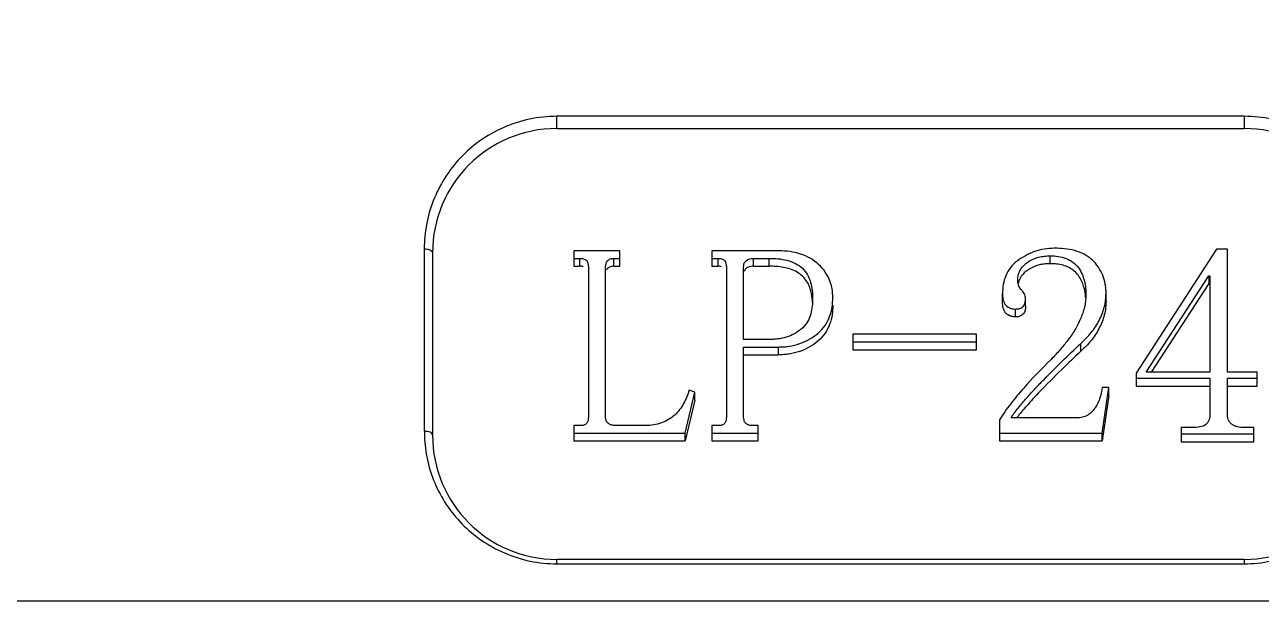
# Model space of a CAD drawing. Header units: millimetres. Extents: x 4086 to 8300, y 123 to 1549.
# Drawn here: x 7373.27 to 7385.22, y 838.6 to 844.17 of the extents above; entities that cross this region are included whole.
import ezdxf

# ---------------------------------------------------------------- set-up
doc = ezdxf.new("R2010")
doc.units = ezdxf.units.MM
doc.layers.add('端子', color=102, linetype='Continuous')

msp = doc.modelspace()

# ---------------------------------------------------------------- linework, layer by layer
at = {"layer": '端子', "color": 0, "linetype": 'Continuous'}
for p, q in [((7385.052, 843.287), (7378.412, 843.287)), ((7378.412, 843.169), (7378.412, 843.287)), ((7385.052, 843.287), (7385.052, 843.169)), ((7378.412, 843.169), (7385.052, 843.169)), ((7377.132, 842.007), (7377.132, 840.247)), ((7377.212, 841.969), (7377.212, 840.209)), ((7379.022, 841.989), (7378.578, 841.989)), ((7378.578, 841.989), (7378.578, 841.84)), ((7379.022, 841.84), (7379.022, 841.989)), ((7380.531, 841.989), (7379.911, 841.989)), ((7379.911, 841.989), (7379.911, 841.84)), ((7383.177, 841.864), (7383.177, 841.94)), ((7384.783, 842.005), (7384.007, 840.808)), ((7384.89, 842.005), (7384.783, 842.005)), ((7384.89, 840.818), (7384.89, 842.005)), ((7378.578, 841.915), (7378.633, 841.915)), ((7378.578, 841.84), (7378.633, 841.84)), ((7378.633, 841.915), (7378.633, 841.84)), ((7378.717, 841.834), (7378.717, 840.382)), ((7378.883, 840.382), (7378.883, 841.834)), ((7378.962, 841.915), (7379.022, 841.915)), ((7378.962, 841.84), (7378.962, 841.915)), ((7378.962, 841.84), (7379.022, 841.84)), ((7379.911, 841.915), (7379.967, 841.915)), ((7379.911, 841.84), (7379.967, 841.84)), ((7379.967, 841.915), (7379.967, 841.84)), ((7380.05, 841.834), (7380.05, 840.382)), ((7380.217, 841.133), (7380.217, 841.836)), ((7380.312, 841.915), (7380.46, 841.915)), ((7380.312, 841.84), (7380.312, 841.915)), ((7380.312, 841.84), (7380.46, 841.84)), ((7380.46, 841.915), (7380.46, 841.84)), ((7384.103, 840.818), (7384.709, 841.747)), ((7384.709, 841.747), (7384.719, 841.747)), ((7384.709, 841.747), (7384.709, 841.672)), ((7384.719, 841.747), (7384.719, 840.818)), ((7383.717, 841.504), (7383.717, 841.58)), ((7384.709, 841.672), (7384.152, 840.818)), ((7384.709, 841.672), (7384.719, 841.672)), ((7382.717, 841.502), (7382.717, 841.578)), ((7382.939, 841.451), (7382.939, 841.527)), ((7382.842, 841.35), (7382.842, 841.426)), ((7380.482, 841.133), (7380.217, 841.133)), ((7382.467, 841.182), (7381.272, 841.182)), ((7381.272, 841.182), (7381.272, 841.032)), ((7381.272, 841.108), (7382.467, 841.108)), ((7382.467, 841.032), (7382.467, 841.182)), ((7380.217, 841.059), (7380.551, 841.059)), ((7380.217, 840.383), (7380.217, 841.059)), ((7380.217, 840.983), (7380.551, 840.983)), ((7380.551, 841.059), (7380.551, 840.983)), ((7381.272, 841.032), (7382.467, 841.032)), ((7383.473, 841.019), (7383.473, 841.094)), ((7384.007, 840.808), (7384.007, 840.681)), ((7384.007, 840.757), (7384.719, 840.757)), ((7384.719, 840.818), (7384.103, 840.818)), ((7384.719, 840.757), (7384.719, 840.416)), ((7385.177, 840.818), (7384.89, 840.818)), ((7384.89, 840.757), (7385.177, 840.757)), ((7384.89, 840.416), (7384.89, 840.757)), ((7385.177, 840.681), (7385.177, 840.818)), ((7379.651, 840.228), (7379.745, 840.623)), ((7379.745, 840.623), (7379.691, 840.643)), ((7379.745, 840.547), (7379.745, 840.623)), ((7383.745, 840.668), (7383.68, 840.668)), ((7383.681, 840.228), (7383.745, 840.668)), ((7383.745, 840.592), (7383.745, 840.668)), ((7384.007, 840.681), (7384.719, 840.681)), ((7384.89, 840.681), (7385.177, 840.681)), ((7379.745, 840.547), (7379.651, 840.152)), ((7383.745, 840.592), (7383.681, 840.152)), ((7378.639, 840.301), (7378.578, 840.301)), ((7378.578, 840.301), (7378.578, 840.152)), ((7379.271, 840.301), (7378.98, 840.301)), ((7379.972, 840.301), (7379.911, 840.301)), ((7379.911, 840.301), (7379.911, 840.152)), ((7380.356, 840.301), (7380.295, 840.301)), ((7380.356, 840.152), (7380.356, 840.301)), ((7382.689, 840.355), (7382.689, 840.152)), ((7383.433, 840.374), (7382.8, 840.374)), ((7384.56, 840.282), (7384.443, 840.282)), ((7384.443, 840.282), (7384.443, 840.144)), ((7385.145, 840.282), (7385.049, 840.282)), ((7385.145, 840.144), (7385.145, 840.282)), ((7378.578, 840.228), (7379.651, 840.228)), ((7378.578, 840.152), (7379.651, 840.152)), ((7379.651, 840.152), (7379.651, 840.228)), ((7379.911, 840.228), (7380.356, 840.228)), ((7379.911, 840.152), (7380.356, 840.152)), ((7382.689, 840.228), (7383.681, 840.228)), ((7382.689, 840.152), (7383.681, 840.152)), ((7383.681, 840.152), (7383.681, 840.228)), ((7384.443, 840.22), (7385.145, 840.22)), ((7384.443, 840.144), (7385.145, 840.144)), ((7385.052, 839.009), (7378.412, 839.009)), ((7378.412, 838.967), (7378.412, 839.009)), ((7378.412, 838.967), (7385.052, 838.967)), ((7385.052, 839.009), (7385.052, 838.967)), ((7389.743, 838.605), (7363.531, 838.606))]:
    msp.add_line(p, q, dxfattribs=at)
for centre, radius, start, end in [((7378.412, 841.969), 1.2, 90, 180), ((7385.052, 841.969), 1.2, 0, 90), ((7383.002, 841.501), 0.519, 4.0691, 10.0842), ((7402.033, 821.462), 26.962, 133.5021, 134.0547), ((7387.118, 837.016), 5.429, 141.3923, 141.7755), ((7378.619, 840.264), 1.486, 180.6814, 182.5471), ((7378.412, 840.209), 1.2, 180, 270), ((7385.052, 840.209), 1.2, 270, 0)]:
    msp.add_arc(centre, radius, start, end, dxfattribs=at)
for points, knots in [([(7363.531, 838.606), (7363.697, 838.607), (7364.03, 838.622), (7364.69, 838.688), (7365.504, 838.84), (7366.451, 839.12), (7367.65, 839.617), (7369.027, 840.439), (7370.226, 841.475), (7371.069, 842.39), (7371.829, 843.348), (7372.635, 844.631), (7373.379, 846.269), (7373.73, 847.409), (7373.867, 847.985)], [0, 0, 0, 0, 0.033286, 0.066538, 0.132783, 0.198585, 0.263793, 0.392047, 0.517618, 0.579536, 0.640894, 0.762046, 0.881608, 1, 1, 1, 1]), ([(7378.412, 843.287), (7378.236, 843.287), (7377.969, 843.23), (7377.666, 843.057), (7377.474, 842.889), (7377.323, 842.693), (7377.212, 842.475), (7377.147, 842.244), (7377.133, 842.085), (7377.132, 842.007)], [0, 0, 0, 0, 0.264095, 0.393339, 0.519481, 0.642589, 0.763225, 0.882053, 1, 1, 1, 1]), ([(7386.332, 842.007), (7386.331, 842.085), (7386.317, 842.244), (7386.252, 842.475), (7386.142, 842.692), (7385.99, 842.89), (7385.799, 843.057), (7385.572, 843.186), (7385.32, 843.268), (7385.142, 843.287), (7385.052, 843.287)], [0, 0, 0, 0, 0.117778, 0.236449, 0.356917, 0.479845, 0.605801, 0.734861, 0.866692, 1, 1, 1, 1]), ([(7377.132, 842.007), (7377.142, 842.007), (7377.161, 842.005), (7377.19, 841.997), (7377.212, 841.982), (7377.212, 841.969)], [0, 0, 0, 0, 0.325865, 0.588941, 1, 1, 1, 1]), ([(7381.078, 841.539), (7381.077, 841.555), (7381.077, 841.586), (7381.068, 841.648), (7381.043, 841.723), (7380.993, 841.806), (7380.924, 841.877), (7380.838, 841.932), (7380.74, 841.967), (7380.637, 841.986), (7380.567, 841.988), (7380.531, 841.989)], [0, 0, 0, 0, 0.058393, 0.116898, 0.234754, 0.355012, 0.478557, 0.60563, 0.735749, 0.867558, 1, 1, 1, 1]), ([(7383.217, 842.013), (7383.184, 842.012), (7383.119, 842.008), (7383.025, 841.983), (7382.937, 841.942), (7382.857, 841.892), (7382.791, 841.828), (7382.746, 841.75), (7382.721, 841.665), (7382.718, 841.607), (7382.717, 841.578)], [0, 0, 0, 0, 0.132543, 0.263947, 0.39349, 0.520904, 0.644883, 0.765102, 0.883003, 1, 1, 1, 1]), ([(7382.864, 841.708), (7382.865, 841.725), (7382.867, 841.759), (7382.889, 841.807), (7382.921, 841.848), (7382.978, 841.894), (7383.047, 841.924), (7383.12, 841.938), (7383.158, 841.939), (7383.177, 841.94)], [0, 0, 0, 0, 0.116286, 0.234436, 0.355654, 0.480548, 0.737033, 0.86818, 1, 1, 1, 1]), ([(7383.177, 841.94), (7383.203, 841.939), (7383.256, 841.937), (7383.331, 841.918), (7383.399, 841.881), (7383.468, 841.811), (7383.505, 841.72), (7383.521, 841.628), (7383.522, 841.582), (7383.522, 841.558)], [0, 0, 0, 0, 0.134294, 0.267299, 0.397093, 0.522485, 0.762732, 0.881522, 1, 1, 1, 1]), ([(7383.717, 841.58), (7383.717, 841.594), (7383.716, 841.624), (7383.708, 841.682), (7383.689, 841.754), (7383.645, 841.834), (7383.595, 841.892), (7383.546, 841.932), (7383.491, 841.964), (7383.414, 841.993), (7383.316, 842.011), (7383.25, 842.013), (7383.217, 842.013)], [0, 0, 0, 0, 0.058521, 0.117145, 0.235009, 0.354957, 0.477846, 0.540811, 0.604847, 0.735084, 0.867221, 1, 1, 1, 1]), ([(7378.633, 841.915), (7378.645, 841.915), (7378.669, 841.915), (7378.711, 841.892), (7378.716, 841.855), (7378.717, 841.834)], [0, 0, 0, 0, 0.2693, 0.527057, 1, 1, 1, 1]), ([(7378.883, 841.834), (7378.884, 841.854), (7378.891, 841.888), (7378.923, 841.909), (7378.944, 841.915), (7378.956, 841.915), (7378.962, 841.915)], [0, 0, 0, 0, 0.473725, 0.73091, 0.864799, 1, 1, 1, 1]), ([(7378.962, 841.84), (7378.954, 841.839), (7378.94, 841.839), (7378.913, 841.829), (7378.897, 841.813), (7378.892, 841.801)], [0, 0, 0, 0, 0.261583, 0.518824, 1, 1, 1, 1]), ([(7379.967, 841.915), (7379.979, 841.915), (7380.002, 841.915), (7380.044, 841.892), (7380.049, 841.855), (7380.05, 841.834)], [0, 0, 0, 0, 0.2693, 0.527057, 1, 1, 1, 1]), ([(7380.217, 841.836), (7380.217, 841.847), (7380.219, 841.87), (7380.25, 841.908), (7380.288, 841.915), (7380.312, 841.915)], [0, 0, 0, 0, 0.236315, 0.480549, 1, 1, 1, 1]), ([(7380.312, 841.84), (7380.302, 841.839), (7380.284, 841.838), (7380.257, 841.83), (7380.234, 841.815), (7380.225, 841.799), (7380.222, 841.791)], [0, 0, 0, 0, 0.259736, 0.516123, 0.764236, 1, 1, 1, 1]), ([(7380.46, 841.915), (7380.49, 841.915), (7380.548, 841.914), (7380.635, 841.899), (7380.717, 841.871), (7380.787, 841.823), (7380.837, 841.758), (7380.866, 841.684), (7380.882, 841.607), (7380.883, 841.555), (7380.883, 841.529)], [0, 0, 0, 0, 0.133159, 0.265727, 0.396583, 0.523475, 0.645738, 0.764851, 0.882635, 1, 1, 1, 1]), ([(7380.872, 841.574), (7380.863, 841.615), (7380.836, 841.699), (7380.753, 841.777), (7380.669, 841.813), (7380.601, 841.829), (7380.531, 841.838), (7380.484, 841.839), (7380.46, 841.84)], [0, 0, 0, 0, 0.234232, 0.47856, 0.606959, 0.737305, 0.868476, 1, 1, 1, 1]), ([(7383.177, 841.864), (7383.161, 841.864), (7383.131, 841.863), (7383.07, 841.854), (7382.998, 841.829), (7382.924, 841.78), (7382.889, 841.732), (7382.878, 841.706)], [0, 0, 0, 0, 0.130014, 0.259481, 0.515053, 0.763075, 1, 1, 1, 1]), ([(7383.514, 841.592), (7383.507, 841.629), (7383.486, 841.703), (7383.415, 841.801), (7383.322, 841.847), (7383.24, 841.862), (7383.198, 841.864), (7383.177, 841.864)], [0, 0, 0, 0, 0.236106, 0.479018, 0.734973, 0.867135, 1, 1, 1, 1]), ([(7382.939, 841.527), (7382.939, 841.535), (7382.937, 841.552), (7382.927, 841.575), (7382.912, 841.596), (7382.895, 841.615), (7382.88, 841.636), (7382.871, 841.659), (7382.865, 841.684), (7382.865, 841.7), (7382.864, 841.708)], [0, 0, 0, 0, 0.122534, 0.247232, 0.374006, 0.502921, 0.629578, 0.75438, 0.877376, 1, 1, 1, 1]), ([(7383.473, 841.094), (7383.491, 841.111), (7383.526, 841.143), (7383.589, 841.215), (7383.642, 841.293), (7383.68, 841.379), (7383.701, 841.444), (7383.714, 841.512), (7383.716, 841.557), (7383.717, 841.58)], [0, 0, 0, 0, 0.129501, 0.257606, 0.509303, 0.633273, 0.756178, 0.878318, 1, 1, 1, 1]), ([(7380.883, 841.529), (7380.883, 841.504), (7380.881, 841.453), (7380.867, 841.379), (7380.839, 841.306), (7380.791, 841.242), (7380.724, 841.195), (7380.649, 841.158), (7380.581, 841.141), (7380.524, 841.134), (7380.496, 841.133), (7380.482, 841.133)], [0, 0, 0, 0, 0.117644, 0.235745, 0.355066, 0.477493, 0.604436, 0.734403, 0.866583, 0.93323, 1, 1, 1, 1]), ([(7380.551, 841.059), (7380.568, 841.06), (7380.604, 841.06), (7380.674, 841.069), (7380.76, 841.089), (7380.855, 841.133), (7380.939, 841.191), (7381.007, 841.265), (7381.05, 841.352), (7381.075, 841.445), (7381.077, 841.508), (7381.078, 841.539)], [0, 0, 0, 0, 0.066546, 0.132979, 0.264822, 0.394508, 0.521478, 0.644855, 0.764756, 0.882728, 1, 1, 1, 1]), ([(7381.078, 841.464), (7381.077, 841.432), (7381.075, 841.369), (7381.05, 841.277), (7381.007, 841.189), (7380.939, 841.116), (7380.855, 841.058), (7380.76, 841.013), (7380.674, 840.993), (7380.604, 840.985), (7380.568, 840.984), (7380.551, 840.983)], [0, 0, 0, 0, 0.117272, 0.235244, 0.355145, 0.478522, 0.605492, 0.735178, 0.867021, 0.933454, 1, 1, 1, 1]), ([(7382.717, 841.578), (7382.717, 841.56), (7382.719, 841.525), (7382.736, 841.471), (7382.775, 841.439), (7382.812, 841.428), (7382.832, 841.427), (7382.842, 841.426)], [0, 0, 0, 0, 0.238132, 0.478817, 0.731541, 0.865005, 1, 1, 1, 1]), ([(7382.842, 841.35), (7382.832, 841.351), (7382.812, 841.352), (7382.775, 841.363), (7382.736, 841.395), (7382.719, 841.449), (7382.717, 841.484), (7382.717, 841.502)], [0, 0, 0, 0, 0.134995, 0.268459, 0.521183, 0.761868, 1, 1, 1, 1]), ([(7382.842, 841.426), (7382.856, 841.427), (7382.885, 841.428), (7382.921, 841.452), (7382.937, 841.489), (7382.939, 841.515), (7382.939, 841.527)], [0, 0, 0, 0, 0.267329, 0.522269, 0.763149, 1, 1, 1, 1]), ([(7383.522, 841.558), (7383.521, 841.539), (7383.52, 841.5), (7383.509, 841.443), (7383.492, 841.386), (7383.464, 841.313), (7383.418, 841.224), (7383.373, 841.158), (7383.349, 841.126)], [0, 0, 0, 0, 0.122798, 0.24588, 0.369763, 0.494305, 0.745594, 1, 1, 1, 1]), ([(7383.717, 841.504), (7383.716, 841.481), (7383.714, 841.436), (7383.701, 841.368), (7383.68, 841.303), (7383.642, 841.218), (7383.589, 841.139), (7383.526, 841.068), (7383.491, 841.035), (7383.473, 841.019)], [0, 0, 0, 0, 0.121682, 0.243822, 0.366727, 0.490697, 0.742394, 0.870499, 1, 1, 1, 1]), ([(7382.939, 841.451), (7382.939, 841.439), (7382.937, 841.413), (7382.921, 841.376), (7382.885, 841.353), (7382.856, 841.351), (7382.842, 841.35)], [0, 0, 0, 0, 0.236851, 0.477731, 0.732671, 1, 1, 1, 1]), ([(7383.349, 841.126), (7383.324, 841.093), (7383.272, 841.029), (7383.215, 840.969), (7383.187, 840.94)], [0, 0, 0, 0, 0.497864, 1, 1, 1, 1]), ([(7382.8, 840.374), (7382.82, 840.41), (7382.858, 840.458), (7382.909, 840.521), (7382.964, 840.582), (7383.032, 840.659), (7383.147, 840.777), (7383.293, 840.923), (7383.413, 841.037), (7383.473, 841.094)], [0, 0, 0, 0, 0.122881, 0.184914, 0.247194, 0.371925, 0.497116, 0.748225, 1, 1, 1, 1]), ([(7383.187, 840.94), (7383.095, 840.849), (7382.959, 840.711), (7382.815, 840.538), (7382.739, 840.436), (7382.705, 840.382), (7382.689, 840.355)], [0, 0, 0, 0, 0.503553, 0.75306, 0.877037, 1, 1, 1, 1]), ([(7383.286, 840.839), (7383.214, 840.769), (7383.126, 840.68), (7383.023, 840.572), (7382.956, 840.498), (7382.907, 840.442), (7382.876, 840.404)], [0, 0, 0, 0, 0.501626, 0.62667, 0.751354, 1, 1, 1, 1]), ([(7379.691, 840.643), (7379.676, 840.599), (7379.643, 840.511), (7379.571, 840.414), (7379.492, 840.356), (7379.4, 840.312), (7379.322, 840.301), (7379.271, 840.301)], [0, 0, 0, 0, 0.23762, 0.481147, 0.607566, 0.7368, 1, 1, 1, 1]), ([(7383.68, 840.668), (7383.675, 840.635), (7383.665, 840.585), (7383.641, 840.522), (7383.609, 840.46), (7383.558, 840.407), (7383.49, 840.378), (7383.452, 840.375), (7383.433, 840.374)], [0, 0, 0, 0, 0.239144, 0.359936, 0.482086, 0.733207, 0.865335, 1, 1, 1, 1]), ([(7384.719, 840.416), (7384.719, 840.397), (7384.717, 840.368), (7384.702, 840.333), (7384.674, 840.302), (7384.623, 840.284), (7384.581, 840.282), (7384.56, 840.282)], [0, 0, 0, 0, 0.23413, 0.353489, 0.476707, 0.734693, 1, 1, 1, 1]), ([(7385.049, 840.282), (7385.028, 840.282), (7384.996, 840.284), (7384.957, 840.298), (7384.93, 840.312), (7384.909, 840.334), (7384.897, 840.36), (7384.89, 840.388), (7384.89, 840.407), (7384.89, 840.416)], [0, 0, 0, 0, 0.264253, 0.394809, 0.522848, 0.646214, 0.765716, 0.883066, 1, 1, 1, 1]), ([(7378.717, 840.382), (7378.717, 840.362), (7378.713, 840.326), (7378.673, 840.302), (7378.65, 840.301), (7378.639, 840.301)], [0, 0, 0, 0, 0.473927, 0.730567, 1, 1, 1, 1]), ([(7378.98, 840.301), (7378.968, 840.301), (7378.943, 840.303), (7378.909, 840.319), (7378.886, 840.348), (7378.884, 840.371), (7378.883, 840.382)], [0, 0, 0, 0, 0.265086, 0.52293, 0.765366, 1, 1, 1, 1]), ([(7380.05, 840.382), (7380.05, 840.362), (7380.046, 840.326), (7380.007, 840.302), (7379.984, 840.301), (7379.972, 840.301)], [0, 0, 0, 0, 0.473927, 0.730567, 1, 1, 1, 1]), ([(7380.295, 840.301), (7380.284, 840.301), (7380.261, 840.304), (7380.233, 840.323), (7380.219, 840.352), (7380.217, 840.373), (7380.217, 840.383)], [0, 0, 0, 0, 0.266287, 0.521567, 0.763072, 1, 1, 1, 1]), ([(7377.212, 840.209), (7377.212, 840.221), (7377.192, 840.237), (7377.163, 840.245), (7377.143, 840.247), (7377.132, 840.247)], [0, 0, 0, 0, 0.380279, 0.653617, 1, 1, 1, 1]), ([(7377.134, 840.198), (7377.137, 840.121), (7377.156, 839.967), (7377.227, 839.744), (7377.34, 839.534), (7377.492, 839.345), (7377.683, 839.185), (7377.98, 839.021), (7378.24, 838.965), (7378.412, 838.967)], [0, 0, 0, 0, 0.117889, 0.236766, 0.357525, 0.480742, 0.606964, 0.736189, 1, 1, 1, 1]), ([(7385.052, 838.967), (7385.224, 838.966), (7385.484, 839.021), (7385.782, 839.185), (7385.972, 839.345), (7386.125, 839.534), (7386.238, 839.744), (7386.309, 839.967), (7386.327, 840.121), (7386.331, 840.198)], [0, 0, 0, 0, 0.263835, 0.393058, 0.51928, 0.642501, 0.763254, 0.882117, 1, 1, 1, 1])]:
    msp.add_open_spline(points, degree=3, knots=knots, dxfattribs=at)
for points in [[(7378.667, 841.836), (7378.656, 841.839), (7378.645, 841.839), (7378.633, 841.84)], [(7380.001, 841.836), (7379.99, 841.839), (7379.978, 841.839), (7379.967, 841.84)], [(7382.878, 841.706), (7382.874, 841.695), (7382.871, 841.685), (7382.868, 841.674)], [(7380.882, 841.49), (7380.881, 841.518), (7380.878, 841.546), (7380.872, 841.574)]]:
    msp.add_open_spline(points, degree=3, dxfattribs=at)

doc.saveas('drawing.dxf')
